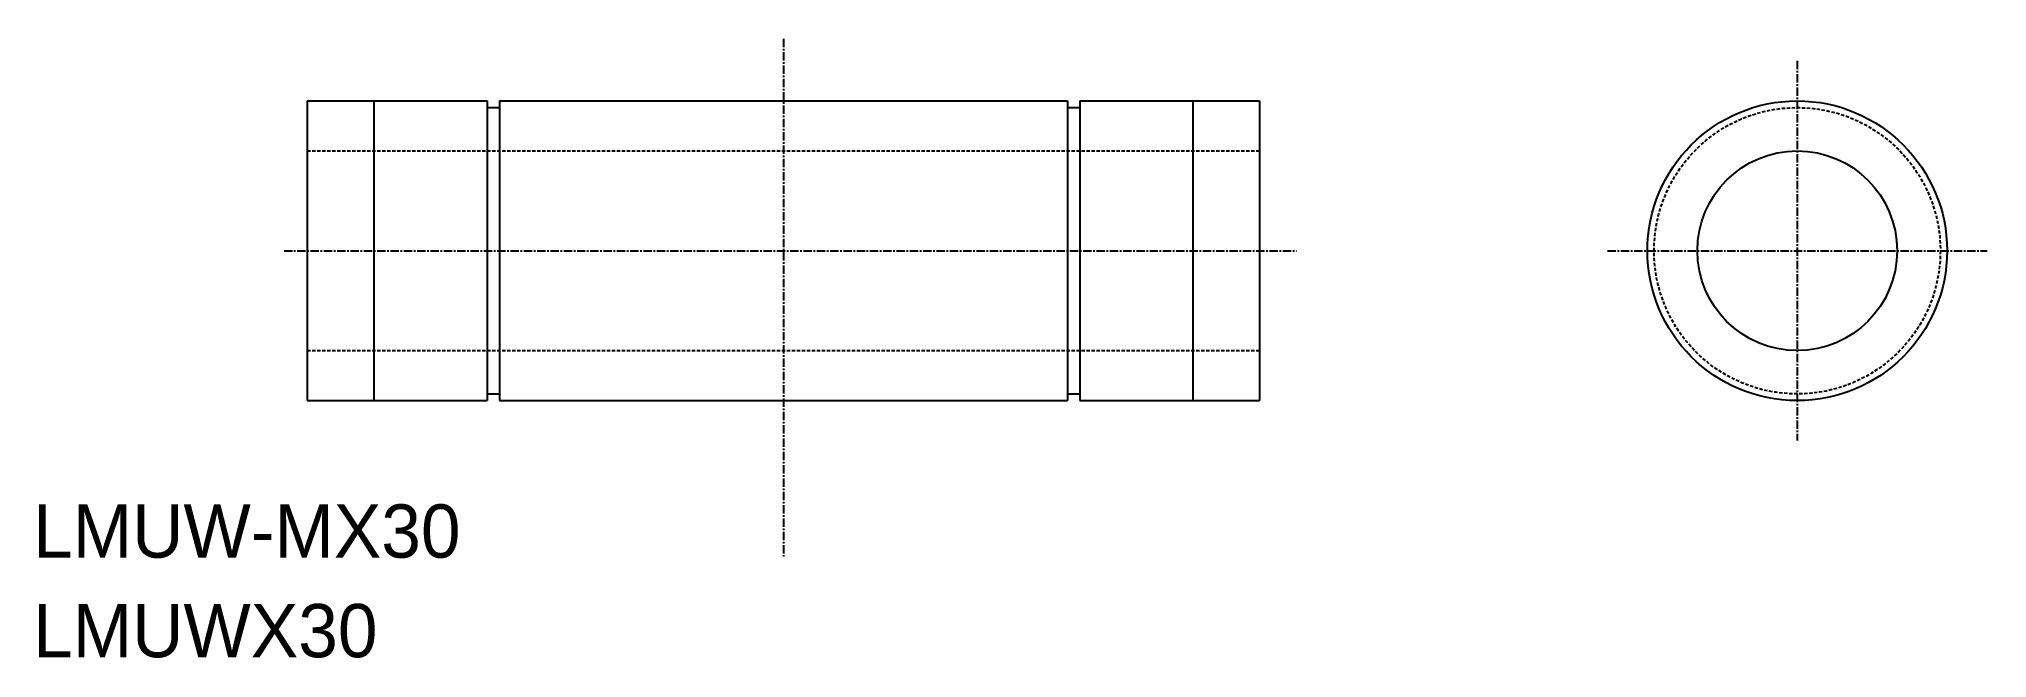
# Model space of a CAD drawing. Extents: x 118 to 410, y 140 to 233.
import ezdxf

# ---------------------------------------------------------------- set-up
doc = ezdxf.new("R2010")
doc.units = 0
doc.linetypes.add('CENTER', pattern=[2, 1.25, -0.25, 0.25, -0.25])
doc.linetypes.add('DASHED', pattern=[0.75, 0.5, -0.25])
doc.layers.get('0').update_dxf_attribs({"linetype": 'CONTINUOUS'})
doc.layers.add('CENTER', color=1, linetype='CENTER')

msp = doc.modelspace()

# ---------------------------------------------------------------- linework, layer by layer
at = {"color": 7, "linetype": 'CONTINUOUS'}
for p, q in [((158.2, 223.92), (185.2, 223.92)), ((158.2, 223.92), (158.2, 178.92)), ((168.2, 223.92), (168.2, 178.92)), ((185.2, 223.92), (185.2, 178.92)), ((185.2, 222.92), (187.05, 222.92)), ((187.05, 223.92), (272.35, 223.92)), ((187.05, 223.92), (187.05, 178.92)), ((272.35, 223.92), (272.35, 178.92)), ((272.35, 222.92), (274.2, 222.92)), ((274.2, 223.92), (301.2, 223.92)), ((274.2, 223.92), (274.2, 178.92)), ((291.2, 223.92), (291.2, 178.92)), ((301.2, 223.92), (301.2, 178.92)), ((158.2, 178.92), (185.2, 178.92)), ((185.2, 179.92), (187.05, 179.92)), ((187.05, 178.92), (272.35, 178.92)), ((272.35, 179.92), (274.2, 179.92)), ((274.2, 178.92), (301.2, 178.92))]:
    msp.add_line(p, q, dxfattribs=at)
at = {"color": 3, "linetype": 'DASHED'}
for p, q in [((158.2, 216.42), (301.2, 216.42)), ((158.2, 186.42), (301.2, 186.42))]:
    msp.add_line(p, q, dxfattribs=at)
at = {"color": 7, "linetype": 'CONTINUOUS'}
for radius in [22.5, 15]:
    msp.add_circle((381.95, 201.42), radius, dxfattribs=at)
at = {"color": 3, "linetype": 'DASHED'}
msp.add_circle((381.95, 201.42), 21.5, dxfattribs=at)
at = {"layer": 'CENTER', "color": 1, "linetype": 'CENTER'}
for p, q in [((229.7, 233.22), (229.7, 155.5)), ((381.95, 229.92), (381.95, 172.92)), ((154.7, 201.42), (306.76, 201.42)), ((353.45, 201.42), (410.45, 201.42))]:
    msp.add_line(p, q, dxfattribs=at)

# ---------------------------------------------------------------- texts
for s, p in [('LMUW-MX30', (117.02, 155.33)), ('LMUWX30', (117.02, 140.38))]:
    msp.add_text(s, height=8).set_placement(p)

doc.saveas('drawing.dxf')
